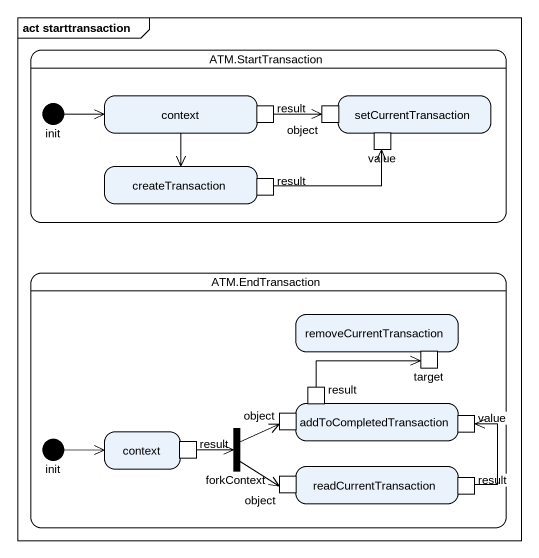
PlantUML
@startuml
mainframe act starttransaction
hide empty description
state "ATM.StartTransaction" as ATM_StartTransaction {
  state init <<start>>
  state context {
    state result <<outputPin>>
  }
  state setCurrentTransaction {
    state "object" as object_ <<inputPin>>
    state value <<inputPin>>
  }
  state createTransaction {
    state "result" as result_2 <<outputPin>>
  }
}
state "ATM.EndTransaction" as ATM_EndTransaction {
  state removeCurrentTransaction {
    state target <<inputPin>>
  }
  state "context" as context_2 {
    state "result" as result_4 <<outputPin>>
  }
  state forkContext <<fork>>
  state addToCompletedTransaction {
    state "object" as object__2 <<inputPin>>
    state "result" as result_3 <<outputPin>>
    state "value" as value_2 <<inputPin>>
  }
  state "init" as init_2 <<start>>
  state readCurrentTransaction {
    state "object" as object__3 <<inputPin>>
    state "result" as result_5 <<outputPin>>
  }
}
init -right-> context
context --> createTransaction
result -right-> object_
result_2 -right-> value
forkContext -right-> object__2
forkContext --> object__3
result_3 -right-> target
init_2 -right-> context_2
result_4 -right-> forkContext
result_5 -up-> value_2
@enduml
